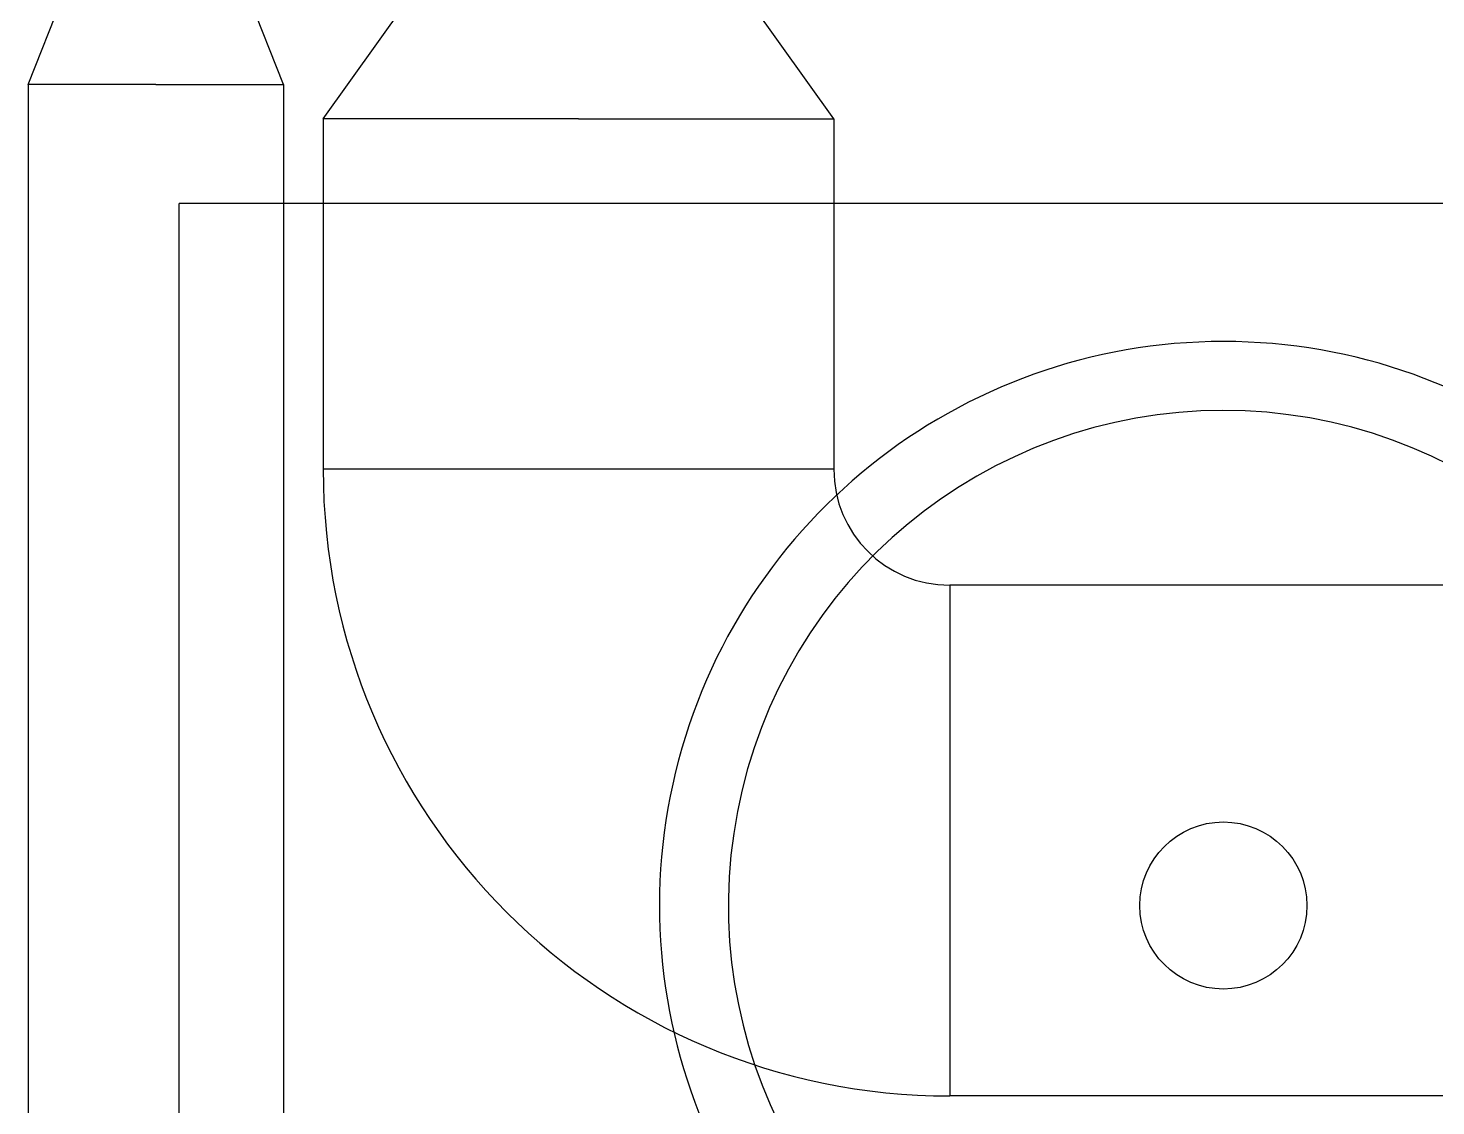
# Model space of a CAD drawing. Header units: millimetres. Extents: x 441156 to 441876, y 4514765 to 4515211.
# Drawn here: x 441335.792 to 441336.399, y 4515147.399 to 4515147.863 of the extents above; entities that cross this region are included whole.
import ezdxf

# ---------------------------------------------------------------- set-up
doc = ezdxf.new("R2010")
doc.units = ezdxf.units.MM
doc.layers.add('01_mono PRIMERA', color=2, linetype='Continuous')
doc.layers.add('Instalaciones_ventilación_extracción', color=86, linetype='Continuous', lineweight=25)

# ---------------------------------------------------------------- blocks, each defined once
blk = doc.blocks.new('A$C065C7C63')
at = {"layer": '01_mono PRIMERA', "color": 254}
for p in [(4.28222, 8.255, 0), (3.38222, 7.705, 0)]:
    blk.add_line(p, (3.38222, 8.255, 0), dxfattribs=at)
blk.add_circle((3.83222, 7.9525, 0), 0.036, dxfattribs=at)
for radius, start, end in [(0.243, 294.87491, 245.12509), (0.2133, 292.06562, 248.05639)]:
    blk.add_arc((3.83222, 7.9525, 0), radius, start, end, dxfattribs=at)

msp = doc.modelspace()

# ---------------------------------------------------------------- linework, layer by layer
at = {"layer": 'Instalaciones_ventilación_extracción'}
for p, q in [((441335.79247673, 4515147.83910103, -0.00000053), (441335.80747673, 4515147.87723496, -0.00000053)), ((441335.90247673, 4515147.83910103, -0.00000053), (441335.88747673, 4515147.87723496, -0.00000053)), ((441335.91959648, 4515147.82433952, -0.00000053), (441335.95459648, 4515147.87330603, -0.00000053)), ((441336.13959648, 4515147.82433952, -0.00000053), (441336.10459648, 4515147.87330603, -0.00000053)), ((441335.84747673, 4515147.83910103, -0.00000053), (441335.79247673, 4515147.83910103, -0.00000053)), ((441335.79247673, 4515147.83910103, -0.00000053), (441335.79247673, 4515147.04432671, -0.00000053)), ((441335.84747673, 4515147.83910103, -0.00000053), (441335.90247673, 4515147.83910103, -0.00000053)), ((441335.90247673, 4515147.83910103, -0.00000053), (441335.90247673, 4515147.04432671, -0.00000053)), ((441336.02959648, 4515147.82433952, -0.00000053), (441335.91959648, 4515147.82433952, -0.00000053)), ((441335.91959648, 4515147.82433952, -0.00000053), (441335.91959648, 4515147.6733355, -0.00000053)), ((441336.02959648, 4515147.82433952, -0.00000053), (441336.13959648, 4515147.82433952, -0.00000053)), ((441336.13959648, 4515147.82433952, -0.00000053), (441336.13959648, 4515147.6733355, -0.00000053)), ((441336.13959648, 4515147.6733355, -0.00000053), (441335.91959648, 4515147.6733355, -0.00000053)), ((441337.00496278, 4515147.62333549, -0.00000053), (441336.18959648, 4515147.62333549, -0.00000053)), ((441336.18959648, 4515147.62333549, -0.00000053), (441336.18959648, 4515147.40333549, -0.00000053)), ((441337.00496278, 4515147.40333549, -0.00000053), (441336.18959648, 4515147.40333549, -0.00000053))]:
    msp.add_line(p, q, dxfattribs=at)
for radius in [0.27, 0.05]:
    msp.add_arc((441336.18959648, 4515147.6733355, -0.00000053), radius, 180, 270, dxfattribs=at)

# ---------------------------------------------------------------- block references
at = {"layer": '01_mono PRIMERA'}
msp.add_blockref('A$C065C7C63', (441332.47527523, 4515139.53285721), dxfattribs=at)

doc.saveas('drawing.dxf')
